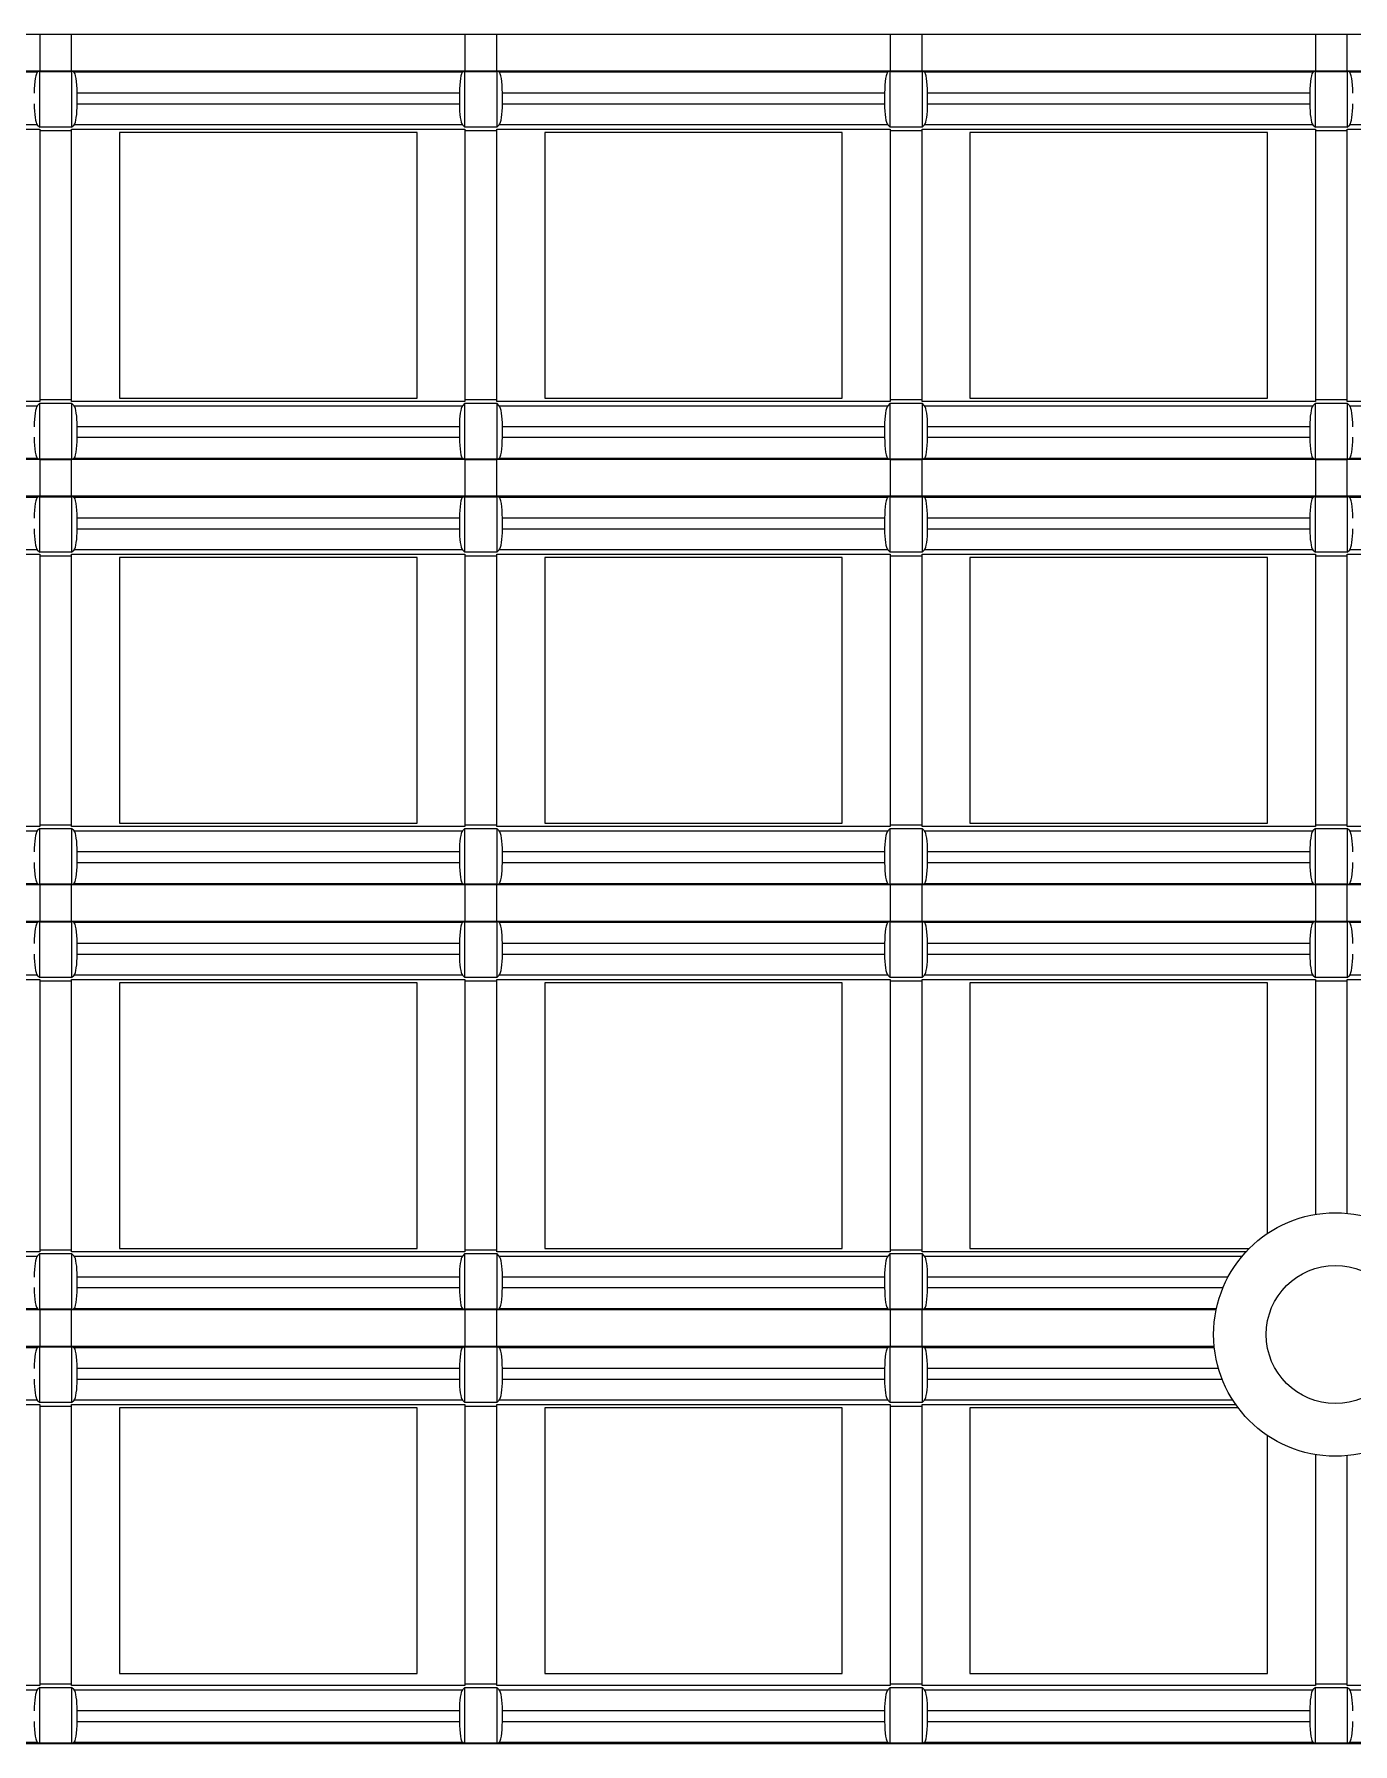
# Model space of a CAD drawing. Header units: inches. Extents: x 0 to 653, y 0 to 346.
# Drawn here: x 79.72 to 92.12, y 191.47 to 207.56 of the extents above; entities that cross this region are included whole.
import ezdxf

# ---------------------------------------------------------------- set-up
doc = ezdxf.new("R2010")
doc.units = ezdxf.units.IN
doc.header["$LTSCALE"] = 35.925693
doc.header["$MEASUREMENT"] = 0
doc.layers.get('0').update_dxf_attribs({"linetype": 'CONTINUOUS'})
doc.layers.add('2', color=7, linetype='CONTINUOUS')
doc.layers.add('71', color=7, linetype='CONTINUOUS')

msp = doc.modelspace()

# ---------------------------------------------------------------- linework, layer by layer
at = {"color": 3, "linetype": 'Continuous'}
msp.add_circle((91.96, 195.322), 0.65, dxfattribs=at)
at = {"layer": '2', "color": 132, "linetype": 'Continuous', "true_color": 0x00cccc}
for p, q in [((76.072, 207.556), (79.772, 207.556)), ((79.772, 207.556), (79.772, 207.208)), ((80.072, 207.552), (79.772, 207.552)), ((80.072, 207.208), (80.072, 207.556)), ((80.072, 207.556), (83.772, 207.556)), ((83.772, 207.556), (83.772, 207.208)), ((84.072, 207.552), (83.772, 207.552)), ((84.072, 207.208), (84.072, 207.556)), ((84.072, 207.556), (87.772, 207.556)), ((87.772, 207.556), (87.772, 207.208)), ((88.072, 207.552), (87.772, 207.552)), ((88.072, 207.208), (88.072, 207.556)), ((88.072, 207.556), (91.772, 207.556)), ((91.772, 207.556), (91.772, 207.208)), ((92.072, 207.552), (91.772, 207.552)), ((92.072, 207.208), (92.072, 207.556)), ((92.072, 207.556), (95.772, 207.556)), ((79.772, 207.208), (76.072, 207.208)), ((76.091, 207.201), (79.754, 207.201)), ((79.772, 207.204), (79.754, 207.201)), ((79.772, 207.211), (80.072, 207.211)), ((79.772, 206.681), (79.772, 207.204)), ((79.772, 207.204), (80.072, 207.204)), ((83.772, 207.208), (80.072, 207.208)), ((80.072, 207.204), (80.072, 206.681)), ((80.091, 207.201), (80.072, 207.204)), ((80.091, 207.201), (83.754, 207.201)), ((83.772, 207.204), (83.754, 207.201)), ((83.772, 207.211), (84.072, 207.211)), ((83.772, 206.681), (83.772, 207.204)), ((83.772, 207.204), (84.072, 207.204)), ((87.772, 207.208), (84.072, 207.208)), ((84.072, 207.204), (84.072, 206.681)), ((84.09, 207.201), (84.072, 207.204)), ((84.09, 207.201), (87.754, 207.201)), ((87.772, 207.204), (87.754, 207.201)), ((87.772, 207.211), (88.072, 207.211)), ((87.772, 206.681), (87.772, 207.204)), ((87.772, 207.204), (88.072, 207.204)), ((91.772, 207.208), (88.072, 207.208)), ((88.072, 207.204), (88.072, 206.681)), ((88.09, 207.201), (88.072, 207.204)), ((88.09, 207.201), (91.754, 207.201)), ((91.772, 207.204), (91.754, 207.201)), ((91.772, 207.211), (92.072, 207.211)), ((91.772, 206.681), (91.772, 207.204)), ((91.772, 207.204), (92.072, 207.204)), ((95.772, 207.208), (92.072, 207.208)), ((92.072, 207.204), (92.072, 206.681)), ((92.09, 207.201), (92.072, 207.204)), ((92.09, 207.201), (95.753, 207.201)), ((80.125, 206.901), (80.125, 207.001)), ((83.72, 207.001), (80.125, 207.001)), ((80.125, 206.901), (83.72, 206.901)), ((83.72, 207.001), (83.72, 206.901)), ((84.125, 206.901), (84.125, 207.001)), ((87.72, 207.001), (84.125, 207.001)), ((84.125, 206.901), (87.72, 206.901)), ((87.72, 207.001), (87.72, 206.901)), ((88.124, 206.901), (88.124, 207.001)), ((91.719, 207.001), (88.124, 207.001)), ((88.124, 206.901), (91.719, 206.901)), ((91.719, 207.001), (91.719, 206.901)), ((79.749, 206.704), (76.095, 206.704)), ((79.749, 206.704), (79.772, 206.681)), ((80.072, 206.681), (80.095, 206.704)), ((83.749, 206.704), (80.095, 206.704)), ((83.749, 206.704), (83.772, 206.681)), ((84.072, 206.681), (84.095, 206.704)), ((87.749, 206.704), (84.095, 206.704)), ((87.749, 206.704), (87.772, 206.681)), ((88.072, 206.681), (88.095, 206.704)), ((91.749, 206.704), (88.095, 206.704)), ((91.749, 206.704), (91.772, 206.681)), ((92.072, 206.681), (92.095, 206.704)), ((95.749, 206.704), (92.095, 206.704)), ((76.072, 206.663), (79.772, 206.663)), ((80.072, 206.681), (79.772, 206.681)), ((79.772, 206.663), (79.772, 204.101)), ((80.072, 206.646), (79.772, 206.646)), ((80.072, 204.101), (80.072, 206.663)), ((80.072, 206.663), (83.772, 206.663)), ((80.522, 206.632), (80.522, 204.132)), ((83.322, 206.632), (80.522, 206.632)), ((83.322, 204.132), (83.322, 206.632)), ((84.072, 206.681), (83.772, 206.681)), ((83.772, 206.663), (83.772, 204.101)), ((84.072, 206.646), (83.772, 206.646)), ((84.072, 204.101), (84.072, 206.663)), ((84.072, 206.663), (87.772, 206.663)), ((84.522, 206.632), (84.522, 204.132)), ((87.322, 206.632), (84.522, 206.632)), ((87.322, 204.132), (87.322, 206.632)), ((88.072, 206.681), (87.772, 206.681)), ((87.772, 206.663), (87.772, 204.101)), ((88.072, 206.646), (87.772, 206.646)), ((88.072, 204.101), (88.072, 206.663)), ((88.072, 206.663), (91.772, 206.663)), ((88.522, 206.632), (88.522, 204.132)), ((91.322, 206.632), (88.522, 206.632)), ((91.322, 204.132), (91.322, 206.632)), ((92.072, 206.681), (91.772, 206.681)), ((91.772, 206.663), (91.772, 204.101)), ((92.072, 206.646), (91.772, 206.646)), ((92.072, 204.101), (92.072, 206.663)), ((92.072, 206.663), (95.772, 206.663)), ((79.772, 204.118), (80.072, 204.118)), ((80.522, 204.132), (83.322, 204.132)), ((83.772, 204.118), (84.072, 204.118)), ((84.522, 204.132), (87.322, 204.132)), ((87.772, 204.118), (88.072, 204.118)), ((88.522, 204.132), (91.322, 204.132)), ((91.772, 204.118), (92.072, 204.118)), ((79.772, 204.101), (76.072, 204.101)), ((76.095, 204.06), (79.749, 204.06)), ((79.772, 204.083), (79.749, 204.06)), ((79.772, 203.559), (79.772, 204.083)), ((79.772, 204.083), (80.072, 204.083)), ((83.772, 204.101), (80.072, 204.101)), ((80.072, 204.083), (80.072, 203.559)), ((80.095, 204.06), (80.072, 204.083)), ((80.095, 204.06), (83.749, 204.06)), ((83.772, 204.083), (83.749, 204.06)), ((83.772, 203.559), (83.772, 204.083)), ((83.772, 204.083), (84.072, 204.083)), ((87.772, 204.101), (84.072, 204.101)), ((84.072, 204.083), (84.072, 203.559)), ((84.095, 204.06), (84.072, 204.083)), ((84.095, 204.06), (87.749, 204.06)), ((87.772, 204.083), (87.749, 204.06)), ((87.772, 203.559), (87.772, 204.083)), ((87.772, 204.083), (88.072, 204.083)), ((91.772, 204.101), (88.072, 204.101)), ((88.072, 204.083), (88.072, 203.559)), ((88.095, 204.06), (88.072, 204.083)), ((88.095, 204.06), (91.749, 204.06)), ((91.772, 204.083), (91.749, 204.06)), ((91.772, 203.559), (91.772, 204.083)), ((91.772, 204.083), (92.072, 204.083)), ((95.772, 204.101), (92.072, 204.101)), ((92.072, 204.083), (92.072, 203.559)), ((92.095, 204.06), (92.072, 204.083)), ((92.095, 204.06), (95.749, 204.06)), ((80.125, 203.763), (80.125, 203.863)), ((83.72, 203.863), (80.125, 203.863)), ((83.72, 203.863), (83.72, 203.763)), ((84.125, 203.763), (84.125, 203.863)), ((87.72, 203.863), (84.125, 203.863)), ((87.72, 203.863), (87.72, 203.763)), ((88.124, 203.763), (88.124, 203.863)), ((91.719, 203.863), (88.124, 203.863)), ((91.719, 203.863), (91.719, 203.763)), ((80.125, 203.763), (83.72, 203.763)), ((84.125, 203.763), (87.72, 203.763)), ((88.124, 203.763), (91.719, 203.763)), ((76.072, 203.556), (79.772, 203.556)), ((79.754, 203.563), (76.091, 203.563)), ((79.754, 203.563), (79.772, 203.559)), ((80.072, 203.559), (79.772, 203.559)), ((79.772, 203.556), (79.772, 203.208)), ((80.072, 203.552), (79.772, 203.552)), ((80.072, 203.559), (80.091, 203.563)), ((80.072, 203.208), (80.072, 203.556)), ((80.072, 203.556), (83.772, 203.556)), ((83.754, 203.563), (80.091, 203.563)), ((83.754, 203.563), (83.772, 203.559)), ((84.072, 203.559), (83.772, 203.559)), ((83.772, 203.556), (83.772, 203.208)), ((84.072, 203.552), (83.772, 203.552)), ((84.072, 203.559), (84.09, 203.563)), ((84.072, 203.208), (84.072, 203.556)), ((84.072, 203.556), (87.772, 203.556)), ((87.754, 203.563), (84.09, 203.563)), ((87.754, 203.563), (87.772, 203.559)), ((88.072, 203.559), (87.772, 203.559)), ((87.772, 203.556), (87.772, 203.208)), ((88.072, 203.552), (87.772, 203.552)), ((88.072, 203.559), (88.09, 203.563)), ((88.072, 203.208), (88.072, 203.556)), ((88.072, 203.556), (91.772, 203.556)), ((91.754, 203.563), (88.09, 203.563)), ((91.754, 203.563), (91.772, 203.559)), ((92.072, 203.559), (91.772, 203.559)), ((91.772, 203.556), (91.772, 203.208)), ((92.072, 203.552), (91.772, 203.552)), ((92.072, 203.559), (92.09, 203.563)), ((92.072, 203.208), (92.072, 203.556)), ((92.072, 203.556), (95.772, 203.556)), ((95.753, 203.563), (92.09, 203.563)), ((79.772, 203.208), (76.072, 203.208)), ((76.091, 203.201), (79.754, 203.201)), ((79.772, 203.204), (79.754, 203.201)), ((79.772, 203.211), (80.072, 203.211)), ((79.772, 202.681), (79.772, 203.204)), ((79.772, 203.204), (80.072, 203.204)), ((83.772, 203.208), (80.072, 203.208)), ((80.072, 203.204), (80.072, 202.681)), ((80.091, 203.201), (80.072, 203.204)), ((80.091, 203.201), (83.754, 203.201)), ((83.772, 203.204), (83.754, 203.201)), ((83.772, 203.211), (84.072, 203.211)), ((83.772, 202.681), (83.772, 203.204)), ((83.772, 203.204), (84.072, 203.204)), ((87.772, 203.208), (84.072, 203.208)), ((84.072, 203.204), (84.072, 202.681)), ((84.09, 203.201), (84.072, 203.204)), ((84.09, 203.201), (87.754, 203.201)), ((87.772, 203.204), (87.754, 203.201)), ((87.772, 203.211), (88.072, 203.211)), ((87.772, 202.681), (87.772, 203.204)), ((87.772, 203.204), (88.072, 203.204)), ((91.772, 203.208), (88.072, 203.208)), ((88.072, 203.204), (88.072, 202.681)), ((88.09, 203.201), (88.072, 203.204)), ((88.09, 203.201), (91.754, 203.201)), ((91.772, 203.204), (91.754, 203.201)), ((91.772, 203.211), (92.072, 203.211)), ((91.772, 202.681), (91.772, 203.204)), ((91.772, 203.204), (92.072, 203.204)), ((95.772, 203.208), (92.072, 203.208)), ((92.072, 203.204), (92.072, 202.681)), ((92.09, 203.201), (92.072, 203.204)), ((92.09, 203.201), (95.753, 203.201)), ((80.125, 202.901), (80.125, 203.001)), ((83.72, 203.001), (80.125, 203.001)), ((83.72, 203.001), (83.72, 202.901)), ((84.125, 202.901), (84.125, 203.001)), ((87.72, 203.001), (84.125, 203.001)), ((87.72, 203.001), (87.72, 202.901)), ((88.124, 202.901), (88.124, 203.001)), ((91.719, 203.001), (88.124, 203.001)), ((91.719, 203.001), (91.719, 202.901)), ((80.125, 202.901), (83.72, 202.901)), ((84.125, 202.901), (87.72, 202.901)), ((88.124, 202.901), (91.719, 202.901)), ((79.749, 202.704), (76.095, 202.704)), ((79.749, 202.704), (79.772, 202.681)), ((80.072, 202.681), (79.772, 202.681)), ((80.072, 202.681), (80.095, 202.704)), ((83.749, 202.704), (80.095, 202.704)), ((83.749, 202.704), (83.772, 202.681)), ((84.072, 202.681), (83.772, 202.681)), ((84.072, 202.681), (84.095, 202.704)), ((87.749, 202.704), (84.095, 202.704)), ((87.749, 202.704), (87.772, 202.681)), ((88.072, 202.681), (87.772, 202.681)), ((88.072, 202.681), (88.095, 202.704)), ((91.749, 202.704), (88.095, 202.704)), ((91.749, 202.704), (91.772, 202.681)), ((92.072, 202.681), (91.772, 202.681)), ((92.072, 202.681), (92.095, 202.704)), ((95.749, 202.704), (92.095, 202.704)), ((76.072, 202.663), (79.772, 202.663)), ((79.772, 202.663), (79.772, 200.101)), ((80.072, 202.646), (79.772, 202.646)), ((80.072, 200.101), (80.072, 202.663)), ((80.072, 202.663), (83.772, 202.663)), ((80.522, 202.632), (80.522, 200.132)), ((83.322, 202.632), (80.522, 202.632)), ((83.322, 200.132), (83.322, 202.632)), ((83.772, 202.663), (83.772, 200.101)), ((84.072, 202.646), (83.772, 202.646)), ((84.072, 200.101), (84.072, 202.663)), ((84.072, 202.663), (87.772, 202.663)), ((84.522, 202.632), (84.522, 200.132)), ((87.322, 202.632), (84.522, 202.632)), ((87.322, 200.132), (87.322, 202.632)), ((87.772, 202.663), (87.772, 200.101)), ((88.072, 202.646), (87.772, 202.646)), ((88.072, 200.101), (88.072, 202.663)), ((88.072, 202.663), (91.772, 202.663)), ((88.522, 202.632), (88.522, 200.132)), ((91.322, 202.632), (88.522, 202.632)), ((91.322, 200.132), (91.322, 202.632)), ((91.772, 202.663), (91.772, 200.101)), ((92.072, 202.646), (91.772, 202.646)), ((92.072, 200.101), (92.072, 202.663)), ((92.072, 202.663), (95.772, 202.663)), ((79.772, 200.101), (76.072, 200.101)), ((79.772, 200.118), (80.072, 200.118)), ((83.772, 200.101), (80.072, 200.101)), ((80.522, 200.132), (83.322, 200.132)), ((83.772, 200.118), (84.072, 200.118)), ((87.772, 200.101), (84.072, 200.101)), ((84.522, 200.132), (87.322, 200.132)), ((87.772, 200.118), (88.072, 200.118)), ((91.772, 200.101), (88.072, 200.101)), ((88.522, 200.132), (91.322, 200.132)), ((91.772, 200.118), (92.072, 200.118)), ((95.772, 200.101), (92.072, 200.101)), ((76.095, 200.06), (79.749, 200.06)), ((79.772, 200.083), (79.749, 200.06)), ((79.772, 199.559), (79.772, 200.083)), ((79.772, 200.083), (80.072, 200.083)), ((80.072, 200.083), (80.072, 199.559)), ((80.095, 200.06), (80.072, 200.083)), ((80.095, 200.06), (83.749, 200.06)), ((83.772, 200.083), (83.749, 200.06)), ((83.772, 199.559), (83.772, 200.083)), ((83.772, 200.083), (84.072, 200.083)), ((84.072, 200.083), (84.072, 199.559)), ((84.095, 200.06), (84.072, 200.083)), ((84.095, 200.06), (87.749, 200.06)), ((87.772, 200.083), (87.749, 200.06)), ((87.772, 199.559), (87.772, 200.083)), ((87.772, 200.083), (88.072, 200.083)), ((88.072, 200.083), (88.072, 199.559)), ((88.095, 200.06), (88.072, 200.083)), ((88.095, 200.06), (91.749, 200.06)), ((91.772, 200.083), (91.749, 200.06)), ((91.772, 199.559), (91.772, 200.083)), ((91.772, 200.083), (92.072, 200.083)), ((92.072, 200.083), (92.072, 199.559)), ((92.095, 200.06), (92.072, 200.083)), ((92.095, 200.06), (95.749, 200.06)), ((80.125, 199.763), (80.125, 199.863)), ((83.72, 199.863), (80.125, 199.863)), ((83.72, 199.863), (83.72, 199.763)), ((84.125, 199.763), (84.125, 199.863)), ((87.72, 199.863), (84.125, 199.863)), ((87.72, 199.863), (87.72, 199.763)), ((88.124, 199.763), (88.124, 199.863)), ((91.719, 199.863), (88.124, 199.863)), ((91.719, 199.863), (91.719, 199.763)), ((80.125, 199.763), (83.72, 199.763)), ((84.125, 199.763), (87.72, 199.763)), ((88.124, 199.763), (91.719, 199.763)), ((76.072, 199.556), (79.772, 199.556)), ((79.754, 199.563), (76.091, 199.563)), ((79.754, 199.563), (79.772, 199.559)), ((80.072, 199.559), (79.772, 199.559)), ((79.772, 199.556), (79.772, 199.208)), ((80.072, 199.552), (79.772, 199.552)), ((80.072, 199.559), (80.091, 199.563)), ((80.072, 199.208), (80.072, 199.556)), ((80.072, 199.556), (83.772, 199.556)), ((83.754, 199.563), (80.091, 199.563)), ((83.754, 199.563), (83.772, 199.559)), ((84.072, 199.559), (83.772, 199.559)), ((83.772, 199.556), (83.772, 199.208)), ((84.072, 199.552), (83.772, 199.552)), ((84.072, 199.559), (84.09, 199.563)), ((84.072, 199.208), (84.072, 199.556)), ((84.072, 199.556), (87.772, 199.556)), ((87.754, 199.563), (84.09, 199.563)), ((87.754, 199.563), (87.772, 199.559)), ((88.072, 199.559), (87.772, 199.559)), ((87.772, 199.556), (87.772, 199.208)), ((88.072, 199.552), (87.772, 199.552)), ((88.072, 199.559), (88.09, 199.563)), ((88.072, 199.208), (88.072, 199.556)), ((88.072, 199.556), (91.772, 199.556)), ((91.754, 199.563), (88.09, 199.563)), ((91.754, 199.563), (91.772, 199.559)), ((92.072, 199.559), (91.772, 199.559)), ((91.772, 199.556), (91.772, 199.208)), ((92.072, 199.552), (91.772, 199.552)), ((92.072, 199.559), (92.09, 199.563)), ((92.072, 199.208), (92.072, 199.556)), ((92.072, 199.556), (95.772, 199.556)), ((95.753, 199.563), (92.09, 199.563)), ((79.772, 199.208), (76.072, 199.208)), ((76.091, 199.201), (79.754, 199.201)), ((79.772, 199.205), (79.754, 199.201)), ((79.772, 199.212), (80.072, 199.212)), ((79.772, 198.681), (79.772, 199.205)), ((79.772, 199.205), (80.072, 199.205)), ((83.772, 199.208), (80.072, 199.208)), ((80.072, 199.205), (80.072, 198.681)), ((80.091, 199.201), (80.072, 199.205)), ((80.091, 199.201), (83.754, 199.201)), ((83.772, 199.205), (83.754, 199.201)), ((83.772, 199.212), (84.072, 199.212)), ((83.772, 198.681), (83.772, 199.205)), ((83.772, 199.205), (84.072, 199.205)), ((87.772, 199.208), (84.072, 199.208)), ((84.072, 199.205), (84.072, 198.681)), ((84.09, 199.201), (84.072, 199.205)), ((84.09, 199.201), (87.754, 199.201)), ((87.772, 199.205), (87.754, 199.201)), ((87.772, 199.212), (88.072, 199.212)), ((87.772, 198.681), (87.772, 199.205)), ((87.772, 199.205), (88.072, 199.205)), ((91.772, 199.208), (88.072, 199.208)), ((88.072, 199.205), (88.072, 198.681)), ((88.09, 199.201), (88.072, 199.205)), ((88.09, 199.201), (91.754, 199.201)), ((91.772, 199.205), (91.754, 199.201)), ((91.772, 199.212), (92.072, 199.212)), ((91.772, 198.681), (91.772, 199.205)), ((91.772, 199.205), (92.072, 199.205)), ((95.772, 199.208), (92.072, 199.208)), ((92.072, 199.205), (92.072, 198.681)), ((92.09, 199.201), (92.072, 199.205)), ((92.09, 199.201), (95.753, 199.201)), ((80.125, 198.901), (80.125, 199.001)), ((83.72, 199.001), (80.125, 199.001)), ((83.72, 199.001), (83.72, 198.901)), ((84.125, 198.901), (84.125, 199.001)), ((87.72, 199.001), (84.125, 199.001)), ((87.72, 199.001), (87.72, 198.901)), ((88.124, 198.901), (88.124, 199.001)), ((91.719, 199.001), (88.124, 199.001)), ((91.719, 199.001), (91.719, 198.901)), ((80.125, 198.901), (83.72, 198.901)), ((84.125, 198.901), (87.72, 198.901)), ((88.124, 198.901), (91.719, 198.901)), ((76.072, 198.663), (79.772, 198.663)), ((79.749, 198.704), (76.095, 198.704)), ((79.749, 198.704), (79.772, 198.681)), ((80.072, 198.681), (79.772, 198.681)), ((79.772, 198.663), (79.772, 196.101)), ((80.072, 198.646), (79.772, 198.646)), ((80.072, 198.681), (80.095, 198.704)), ((80.072, 196.101), (80.072, 198.663)), ((80.072, 198.663), (83.772, 198.663)), ((83.749, 198.704), (80.095, 198.704)), ((83.749, 198.704), (83.772, 198.681)), ((84.072, 198.681), (83.772, 198.681)), ((83.772, 198.663), (83.772, 196.101)), ((84.072, 198.646), (83.772, 198.646)), ((84.072, 198.681), (84.095, 198.704)), ((84.072, 196.101), (84.072, 198.663)), ((84.072, 198.663), (87.772, 198.663)), ((87.749, 198.704), (84.095, 198.704)), ((87.749, 198.704), (87.772, 198.681)), ((88.072, 198.681), (87.772, 198.681)), ((87.772, 198.663), (87.772, 196.101)), ((88.072, 198.646), (87.772, 198.646)), ((88.072, 198.681), (88.095, 198.704)), ((88.072, 196.101), (88.072, 198.663)), ((88.072, 198.663), (91.772, 198.663)), ((91.749, 198.704), (88.095, 198.704)), ((91.749, 198.704), (91.772, 198.681)), ((92.072, 198.681), (91.772, 198.681)), ((91.772, 198.663), (91.772, 196.452)), ((92.072, 198.646), (91.772, 198.646)), ((92.072, 198.681), (92.095, 198.704)), ((92.072, 196.462), (92.072, 198.663)), ((92.072, 198.663), (95.772, 198.663)), ((95.749, 198.704), (92.095, 198.704)), ((80.522, 198.632), (80.522, 196.132)), ((83.322, 198.632), (80.522, 198.632)), ((83.322, 196.132), (83.322, 198.632)), ((84.522, 198.632), (84.522, 196.132)), ((87.322, 198.632), (84.522, 198.632)), ((87.322, 196.132), (87.322, 198.632)), ((88.522, 198.632), (88.522, 196.132)), ((91.322, 198.632), (88.522, 198.632)), ((91.322, 196.274), (91.322, 198.632)), ((79.772, 196.101), (76.072, 196.101)), ((79.772, 196.083), (79.749, 196.06)), ((79.772, 196.118), (80.072, 196.118)), ((79.772, 195.56), (79.772, 196.083)), ((79.772, 196.083), (80.072, 196.083)), ((83.772, 196.101), (80.072, 196.101)), ((80.072, 196.083), (80.072, 195.56)), ((80.095, 196.06), (80.072, 196.083)), ((80.522, 196.132), (83.322, 196.132)), ((83.772, 196.083), (83.749, 196.06)), ((83.772, 196.118), (84.072, 196.118)), ((83.772, 195.56), (83.772, 196.083)), ((83.772, 196.083), (84.072, 196.083)), ((87.772, 196.101), (84.072, 196.101)), ((84.072, 196.083), (84.072, 195.56)), ((84.095, 196.06), (84.072, 196.083)), ((84.522, 196.132), (87.322, 196.132)), ((87.772, 196.083), (87.749, 196.06)), ((87.772, 196.118), (88.072, 196.118)), ((87.772, 195.56), (87.772, 196.083)), ((87.772, 196.083), (88.072, 196.083)), ((91.12, 196.101), (88.072, 196.101)), ((88.072, 196.083), (88.072, 195.56)), ((88.095, 196.06), (88.072, 196.083)), ((88.522, 196.132), (91.15, 196.132)), ((76.095, 196.06), (79.749, 196.06)), ((80.095, 196.06), (83.749, 196.06)), ((84.095, 196.06), (87.749, 196.06)), ((88.095, 196.06), (91.083, 196.06)), ((80.125, 195.763), (80.125, 195.863)), ((83.72, 195.863), (80.125, 195.863)), ((80.125, 195.763), (83.72, 195.763)), ((83.72, 195.863), (83.72, 195.763)), ((84.125, 195.763), (84.125, 195.863)), ((87.72, 195.863), (84.125, 195.863)), ((84.125, 195.763), (87.72, 195.763)), ((87.72, 195.863), (87.72, 195.763)), ((88.124, 195.763), (88.124, 195.863)), ((90.95, 195.863), (88.124, 195.863)), ((88.124, 195.763), (90.903, 195.763)), ((76.072, 195.556), (79.772, 195.556)), ((79.754, 195.563), (76.091, 195.563)), ((79.754, 195.563), (79.772, 195.56)), ((80.072, 195.56), (79.772, 195.56)), ((79.772, 195.556), (79.772, 195.208)), ((80.072, 195.553), (79.772, 195.553)), ((80.072, 195.56), (80.091, 195.563)), ((80.072, 195.208), (80.072, 195.556)), ((80.072, 195.556), (83.772, 195.556)), ((83.754, 195.563), (80.091, 195.563)), ((83.754, 195.563), (83.772, 195.56)), ((84.072, 195.56), (83.772, 195.56)), ((83.772, 195.556), (83.772, 195.208)), ((84.072, 195.553), (83.772, 195.553)), ((84.072, 195.56), (84.09, 195.563)), ((84.072, 195.208), (84.072, 195.556)), ((84.072, 195.556), (87.772, 195.556)), ((87.754, 195.563), (84.09, 195.563)), ((87.754, 195.563), (87.772, 195.56)), ((88.072, 195.56), (87.772, 195.56)), ((87.772, 195.556), (87.772, 195.208)), ((88.072, 195.553), (87.772, 195.553)), ((88.072, 195.56), (88.09, 195.563)), ((88.072, 195.208), (88.072, 195.556)), ((88.072, 195.556), (90.838, 195.556)), ((90.84, 195.563), (88.09, 195.563)), ((79.772, 195.208), (76.072, 195.208)), ((76.091, 195.201), (79.754, 195.201)), ((79.772, 195.205), (79.754, 195.201)), ((79.772, 195.212), (80.072, 195.212)), ((79.772, 194.681), (79.772, 195.205)), ((79.772, 195.205), (80.072, 195.205)), ((83.772, 195.208), (80.072, 195.208)), ((80.072, 195.205), (80.072, 194.681)), ((80.091, 195.201), (80.072, 195.205)), ((80.091, 195.201), (83.754, 195.201)), ((83.772, 195.205), (83.754, 195.201)), ((83.772, 195.212), (84.072, 195.212)), ((83.772, 194.681), (83.772, 195.205)), ((83.772, 195.205), (84.072, 195.205)), ((87.772, 195.208), (84.072, 195.208)), ((84.072, 195.205), (84.072, 194.681)), ((84.09, 195.201), (84.072, 195.205)), ((84.09, 195.201), (87.754, 195.201)), ((87.772, 195.205), (87.754, 195.201)), ((87.772, 195.212), (88.072, 195.212)), ((87.772, 194.681), (87.772, 195.205)), ((87.772, 195.205), (88.072, 195.205)), ((90.82, 195.208), (88.072, 195.208)), ((88.072, 195.205), (88.072, 194.681)), ((88.09, 195.201), (88.072, 195.205)), ((88.09, 195.201), (90.821, 195.201)), ((80.125, 194.901), (80.125, 195.001)), ((83.72, 195.001), (80.125, 195.001)), ((83.72, 195.001), (83.72, 194.901)), ((84.125, 194.901), (84.125, 195.001)), ((87.72, 195.001), (84.125, 195.001)), ((87.72, 195.001), (87.72, 194.901)), ((88.124, 194.901), (88.124, 195.001)), ((90.86, 195.001), (88.124, 195.001)), ((80.125, 194.901), (83.72, 194.901)), ((84.125, 194.901), (87.72, 194.901)), ((88.124, 194.901), (90.895, 194.901)), ((76.072, 194.663), (79.772, 194.663)), ((79.749, 194.704), (76.095, 194.704)), ((79.749, 194.704), (79.772, 194.681)), ((80.072, 194.681), (79.772, 194.681)), ((79.772, 194.663), (79.772, 192.019)), ((80.072, 194.646), (79.772, 194.646)), ((80.072, 194.681), (80.095, 194.704)), ((80.072, 192.019), (80.072, 194.663)), ((80.072, 194.663), (83.772, 194.663)), ((83.749, 194.704), (80.095, 194.704)), ((80.522, 194.632), (80.522, 192.132)), ((83.322, 194.632), (80.522, 194.632)), ((83.322, 192.132), (83.322, 194.632)), ((83.749, 194.704), (83.772, 194.681)), ((84.072, 194.681), (83.772, 194.681)), ((83.772, 194.663), (83.772, 192.019)), ((84.072, 194.646), (83.772, 194.646)), ((84.072, 194.681), (84.095, 194.704)), ((84.072, 192.019), (84.072, 194.663)), ((84.072, 194.663), (87.772, 194.663)), ((87.749, 194.704), (84.095, 194.704)), ((84.522, 194.632), (84.522, 192.132)), ((87.322, 194.632), (84.522, 194.632)), ((87.322, 192.132), (87.322, 194.632)), ((87.749, 194.704), (87.772, 194.681)), ((88.072, 194.681), (87.772, 194.681)), ((87.772, 194.663), (87.772, 192.019)), ((88.072, 194.646), (87.772, 194.646)), ((88.072, 194.681), (88.095, 194.704)), ((88.072, 192.019), (88.072, 194.663)), ((88.072, 194.663), (91.023, 194.663)), ((90.995, 194.704), (88.095, 194.704)), ((88.522, 194.632), (88.522, 192.132)), ((91.046, 194.632), (88.522, 194.632)), ((91.322, 192.132), (91.322, 194.371)), ((91.772, 194.192), (91.772, 192.019)), ((92.072, 192.019), (92.072, 194.182)), ((80.522, 192.132), (83.322, 192.132)), ((84.522, 192.132), (87.322, 192.132)), ((88.522, 192.132), (91.322, 192.132)), ((79.772, 192.019), (76.072, 192.019)), ((76.095, 191.978), (79.749, 191.978)), ((79.772, 192.002), (79.749, 191.978)), ((79.772, 192.037), (80.072, 192.037)), ((79.772, 191.478), (79.772, 192.002)), ((79.772, 192.002), (80.072, 192.002)), ((83.772, 192.019), (80.072, 192.019)), ((80.072, 192.002), (80.072, 191.478)), ((80.095, 191.978), (80.072, 192.002)), ((80.095, 191.978), (83.749, 191.978)), ((83.772, 192.002), (83.749, 191.978)), ((83.772, 192.037), (84.072, 192.037)), ((83.772, 191.478), (83.772, 192.002)), ((83.772, 192.002), (84.072, 192.002)), ((87.772, 192.019), (84.072, 192.019)), ((84.072, 192.002), (84.072, 191.478)), ((84.095, 191.978), (84.072, 192.002)), ((84.095, 191.978), (87.749, 191.978)), ((87.772, 192.002), (87.749, 191.978)), ((87.772, 192.037), (88.072, 192.037)), ((87.772, 191.478), (87.772, 192.002)), ((87.772, 192.002), (88.072, 192.002)), ((91.772, 192.019), (88.072, 192.019)), ((88.072, 192.002), (88.072, 191.478)), ((88.095, 191.978), (88.072, 192.002)), ((88.095, 191.978), (91.749, 191.978)), ((91.772, 192.002), (91.749, 191.978)), ((91.772, 192.037), (92.072, 192.037)), ((91.772, 191.478), (91.772, 192.002)), ((91.772, 192.002), (92.072, 192.002)), ((95.772, 192.019), (92.072, 192.019)), ((92.072, 192.002), (92.072, 191.478)), ((92.095, 191.978), (92.072, 192.002)), ((92.095, 191.978), (95.749, 191.978)), ((80.125, 191.682), (80.125, 191.782)), ((83.72, 191.782), (80.125, 191.782)), ((83.72, 191.782), (83.72, 191.682)), ((84.125, 191.682), (84.125, 191.782)), ((87.72, 191.782), (84.125, 191.782)), ((87.72, 191.782), (87.72, 191.682)), ((88.124, 191.682), (88.124, 191.782)), ((91.719, 191.782), (88.124, 191.782)), ((91.719, 191.782), (91.719, 191.682)), ((80.125, 191.682), (83.72, 191.682)), ((84.125, 191.682), (87.72, 191.682)), ((88.124, 191.682), (91.719, 191.682)), ((0, 191.475), (127.845, 191.475)), ((127.845, 191.471), (0, 191.471)), ((79.754, 191.482), (76.091, 191.482)), ((79.754, 191.482), (79.772, 191.478)), ((80.072, 191.478), (79.772, 191.478)), ((80.072, 191.478), (80.091, 191.482)), ((83.754, 191.482), (80.091, 191.482)), ((83.754, 191.482), (83.772, 191.478)), ((84.072, 191.478), (83.772, 191.478)), ((84.072, 191.478), (84.09, 191.482)), ((87.754, 191.482), (84.09, 191.482)), ((87.754, 191.482), (87.772, 191.478)), ((88.072, 191.478), (87.772, 191.478)), ((88.072, 191.478), (88.09, 191.482)), ((91.754, 191.482), (88.09, 191.482)), ((91.754, 191.482), (91.772, 191.478)), ((92.072, 191.478), (91.772, 191.478)), ((92.072, 191.478), (92.09, 191.482)), ((95.753, 191.482), (92.09, 191.482))]:
    msp.add_line(p, q, dxfattribs=at)
for centre, start_param, end_param in [((79.755, 207.001), 0.034907, 1.570796), ((80.089, 207.001), -1.570796, -0.034907), ((83.755, 207.001), 0.034907, 1.570796), ((84.089, 207.001), -1.570796, -0.034907), ((87.755, 207.001), 0.034907, 1.570796), ((88.089, 207.001), -1.570796, -0.034907), ((91.755, 207.001), 0.034907, 1.570796), ((92.089, 207.001), -1.570796, -0.034907), ((79.755, 206.901), -4.712389, -3.316126), ((80.089, 206.901), -2.96706, -1.570796), ((83.755, 206.901), 1.570796, 2.96706), ((84.089, 206.901), -2.96706, -1.570796), ((87.755, 206.901), 1.570796, 2.96706), ((88.089, 206.901), -2.96706, -1.570796), ((91.755, 206.901), 1.570796, 2.96706), ((92.089, 206.901), -2.96706, -1.570796), ((79.755, 203.863), 0.174533, 1.570796), ((80.089, 203.863), -1.570796, -0.174533), ((83.755, 203.863), 0.174533, 1.570796), ((84.089, 203.863), -1.570796, -0.174533), ((87.755, 203.863), 0.174533, 1.570796), ((88.089, 203.863), -1.570796, -0.174533), ((91.755, 203.863), 0.174533, 1.570796), ((92.089, 203.863), -1.570796, -0.174533), ((79.755, 203.763), 1.570796, 3.106686), ((80.089, 203.763), -3.106686, -1.570796), ((83.755, 203.763), 1.570796, 3.106686), ((84.089, 203.763), -3.106686, -1.570796), ((87.755, 203.763), -4.712389, -3.176499), ((88.089, 203.763), -3.106686, -1.570796), ((91.755, 203.763), -4.712389, -3.176499), ((92.089, 203.763), -3.106686, -1.570796), ((79.755, 203.001), 0.034907, 1.570796), ((80.089, 203.001), -1.570796, -0.034907), ((83.755, 203.001), 0.034907, 1.570796), ((84.089, 203.001), -1.570796, -0.034907), ((87.755, 203.001), 0.034907, 1.570796), ((88.089, 203.001), -1.570796, -0.034907), ((91.755, 203.001), 0.034907, 1.570796), ((92.089, 203.001), -1.570796, -0.034907), ((79.755, 202.901), -4.712389, -3.316126), ((80.089, 202.901), -2.96706, -1.570796), ((83.755, 202.901), 1.570796, 2.96706), ((84.089, 202.901), -2.96706, -1.570796), ((87.755, 202.901), 1.570796, 2.96706), ((88.089, 202.901), -2.96706, -1.570796), ((91.755, 202.901), 1.570796, 2.96706), ((92.089, 202.901), -2.96706, -1.570796), ((79.755, 199.863), 0.174533, 1.570796), ((80.089, 199.863), -1.570796, -0.174533), ((83.755, 199.863), 0.174533, 1.570796), ((84.089, 199.863), -1.570796, -0.174533), ((87.755, 199.863), 0.174533, 1.570796), ((88.089, 199.863), -1.570796, -0.174533), ((91.755, 199.863), 0.174533, 1.570796), ((92.089, 199.863), -1.570796, -0.174533), ((79.755, 199.763), 1.570796, 3.106686), ((80.089, 199.763), -3.106686, -1.570796), ((83.755, 199.763), 1.570796, 3.106686), ((84.089, 199.763), -3.106686, -1.570796), ((87.755, 199.763), -4.712389, -3.176499), ((88.089, 199.763), -3.106686, -1.570796), ((91.755, 199.763), -4.712389, -3.176499), ((92.089, 199.763), -3.106686, -1.570796), ((79.755, 199.001), 0.034907, 1.570796), ((80.089, 199.001), -1.570796, -0.034907), ((83.755, 199.001), 0.034907, 1.570796), ((84.089, 199.001), -1.570796, -0.034907), ((87.755, 199.001), 0.034907, 1.570796), ((88.089, 199.001), -1.570796, -0.034907), ((91.755, 199.001), 0.034907, 1.570796), ((92.089, 199.001), -1.570796, -0.034907), ((79.755, 198.901), -4.712389, -3.316126), ((80.089, 198.901), -2.96706, -1.570796), ((83.755, 198.901), 1.570796, 2.96706), ((84.089, 198.901), -2.96706, -1.570796), ((87.755, 198.901), 1.570796, 2.96706), ((88.089, 198.901), -2.96706, -1.570796), ((91.755, 198.901), 1.570796, 2.96706), ((92.089, 198.901), -2.96706, -1.570796), ((79.755, 195.863), 0.174533, 1.570796), ((80.089, 195.863), -1.570796, -0.174533), ((83.755, 195.863), 0.174533, 1.570796), ((84.089, 195.863), -1.570796, -0.174533), ((87.755, 195.863), 0.174533, 1.570796), ((88.089, 195.863), -1.570796, -0.174533), ((79.755, 195.763), 1.570796, 3.106686), ((80.089, 195.763), -3.106686, -1.570796), ((83.755, 195.763), 1.570796, 3.106686), ((84.089, 195.763), -3.106686, -1.570796), ((87.755, 195.763), -4.712389, -3.176499), ((88.089, 195.763), -3.106686, -1.570796), ((79.755, 195.001), 0.034907, 1.570796), ((80.089, 195.001), -1.570796, -0.034907), ((83.755, 195.001), 0.034907, 1.570796), ((84.089, 195.001), -1.570796, -0.034907), ((87.755, 195.001), 0.034907, 1.570796), ((88.089, 195.001), -1.570796, -0.034907), ((79.755, 194.901), -4.712389, -3.316126), ((80.089, 194.901), -2.96706, -1.570796), ((83.755, 194.901), 1.570796, 2.96706), ((84.089, 194.901), -2.96706, -1.570796), ((87.755, 194.901), 1.570796, 2.96706), ((88.089, 194.901), -2.96706, -1.570796), ((79.755, 191.782), 0.174533, 1.570796), ((80.089, 191.782), -1.570796, -0.174533), ((83.755, 191.782), 0.174533, 1.570796), ((84.089, 191.782), -1.570796, -0.174533), ((87.755, 191.782), 0.174533, 1.570796), ((88.089, 191.782), -1.570796, -0.174533), ((91.755, 191.782), 0.174533, 1.570796), ((92.089, 191.782), -1.570796, -0.174533), ((79.755, 191.682), 1.570796, 3.106686), ((80.089, 191.682), -3.106686, -1.570796), ((83.755, 191.682), 1.570796, 3.106686), ((84.089, 191.682), -3.106686, -1.570796), ((87.755, 191.682), -4.712389, -3.176499), ((88.089, 191.682), -3.106686, -1.570796), ((91.755, 191.682), -4.712389, -3.176499), ((92.089, 191.682), -3.106686, -1.570796)]:
    msp.add_ellipse(centre, major_axis=(0, 0.2), ratio=0.176327, start_param=start_param, end_param=end_param, dxfattribs=at)
at = {"layer": '71', "color": 3, "linetype": 'Continuous'}
msp.add_circle((91.96, 195.322), 1.145, dxfattribs=at)

doc.saveas('drawing.dxf')
